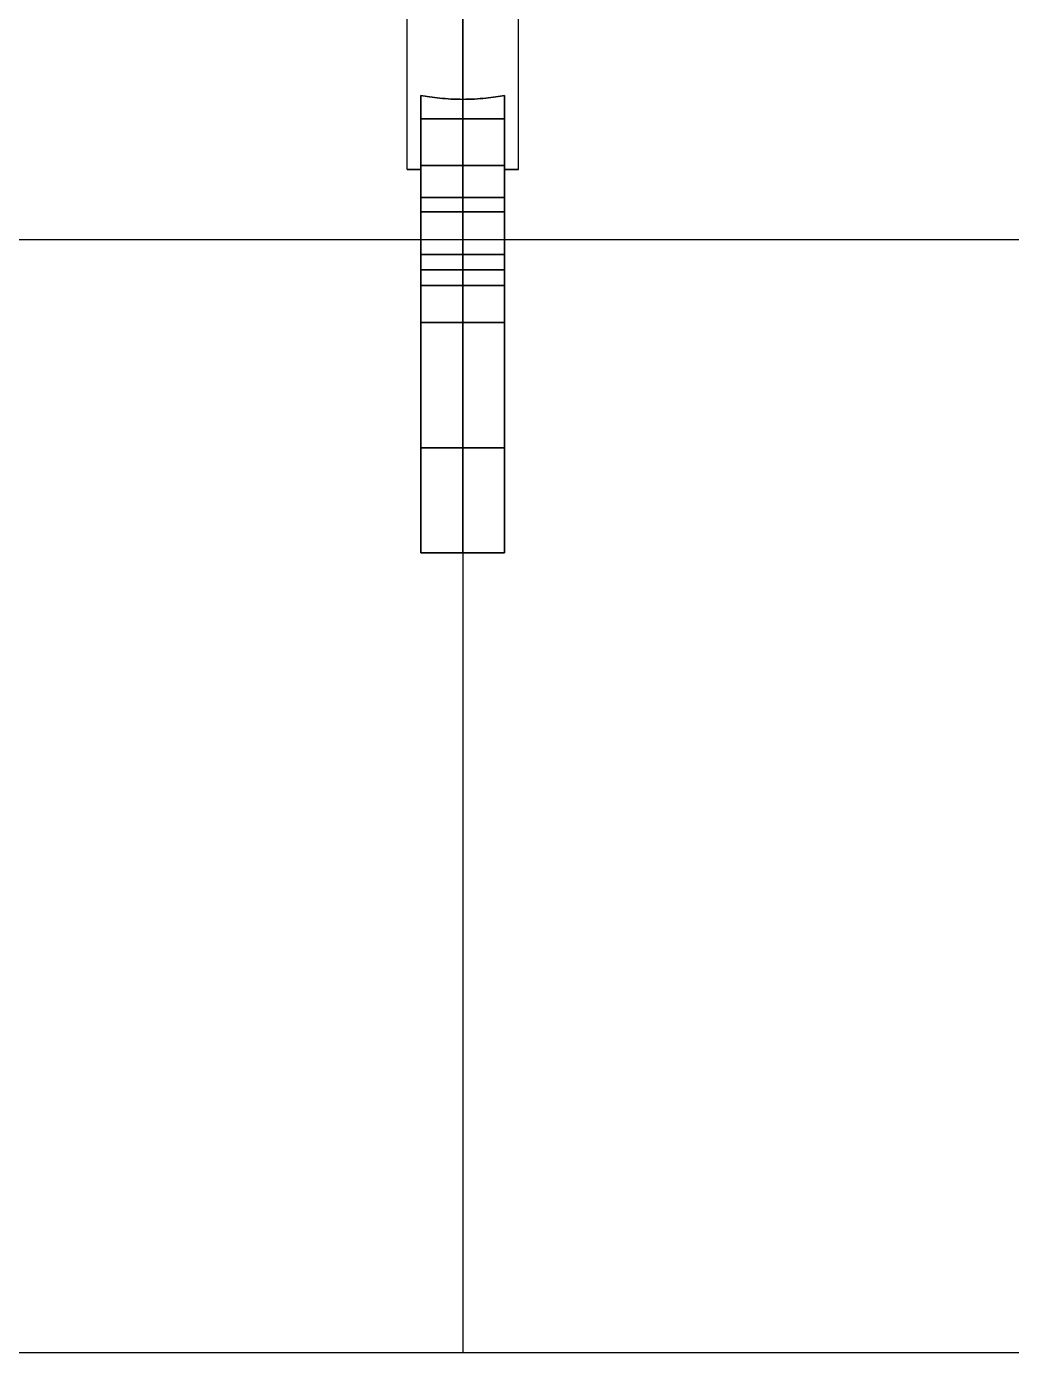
# Model space of a CAD drawing. Header units: millimetres. Extents: x -170 to 170, y -1654 to 210.
# Drawn here: x -31.3 to 39.4, y -173 to -77.7 of the extents above; entities that cross this region are included whole.
import ezdxf

# ---------------------------------------------------------------- set-up
doc = ezdxf.new("R2010")
doc.units = ezdxf.units.MM
doc.header["$MEASUREMENT"] = 0
doc.layers.add('V1', color=7, linetype='Continuous', true_color=0x000000)

msp = doc.modelspace()

# ---------------------------------------------------------------- linework, layer by layer
at = {"layer": 'V1'}
for p, q in [((0, -13.028, -15), (0, -173.028, -15)), ((0, -84.361, 375.753), (0, -91.036, 379.266)), ((0, -84.361, 134.247), (0, -91.036, 130.734)), ((-4, -88, 383.457), (-3, -88, 383.457)), ((-3, -88, 126.543), (-4, -88, 126.543)), ((-3, -87.698, 377.509), (3, -87.698, 377.509)), ((3, -87.698, 132.491), (-3, -87.698, 132.491)), ((-3, -90, 383.457), (-3, -88, 383.457)), ((-3, -90, 126.543), (-3, -88, 126.543)), ((3, -88, 383.457), (4, -88, 383.457)), ((3, -90, 383.457), (3, -88, 383.457)), ((4, -88, 126.543), (3, -88, 126.543)), ((3, -90, 126.543), (3, -88, 126.543)), ((-153, -93.028, -15), (153, -93.028, -15)), ((0, -94.097, 367.658), (0, -96.332, 374.862)), ((0, -94.097, 142.342), (0, -96.332, 135.138)), ((-3, -95.215, 371.26), (3, -95.215, 371.26)), ((3, -95.215, 138.74), (-3, -95.215, 138.74)), ((-3, -99, 366.915), (-3, -99, 374.457)), ((-3, -99, 392.457), (-3, -99, 400)), ((-3, -99, 143.085), (-3, -99, 135.543)), ((-3, -99, 117.543), (-3, -99, 110)), ((3, -99, 366.915), (3, -99, 374.457)), ((3, -99, 392.457), (3, -99, 400)), ((3, -99, 143.085), (3, -99, 135.543)), ((3, -99, 117.543), (3, -99, 110)), ((-3, -115.543, 383.457), (-3, -108, 383.457)), ((-3, -115.543, 126.543), (-3, -108, 126.543)), ((3, -115.543, 383.457), (3, -108, 383.457)), ((3, -115.543, 126.543), (3, -108, 126.543))]:
    msp.add_line(p, q, dxfattribs=at)
for points in [[(-4, -88, 383.457), (-4, -48.5, 383.457), (-4, -9, 383.457)], [(-4, -88, 126.543), (-4, -48.5, 126.543), (-4, -9, 126.543)], [(0, -82.948, 379.457), (0, -45.974, 379.457), (0, -9, 379.457)], [(0, -82.948, 387.457), (0, -45.974, 387.457), (0, -9, 387.457)], [(0, -82.948, 130.543), (0, -45.974, 130.543), (0, -9, 130.543)], [(0, -82.948, 122.543), (0, -45.974, 122.543), (0, -9, 122.543)], [(4, -88, 383.457), (4, -48.5, 383.457), (4, -9, 383.457)], [(4, -88, 126.543), (4, -48.5, 126.543), (4, -9, 126.543)], [(0, -13.028), (0, -93.028), (0, -173.028)], [(-3, -82.67, 380.812), (-3, -85.335, 380.812), (-3, -88, 380.812)], [(-3, -88, 386.103), (-3, -85.335, 386.103), (-3, -82.67, 386.103)], [(-3, -82.67, 129.188), (-3, -85.335, 129.188), (-3, -88, 129.188)], [(-3, -88, 123.897), (-3, -85.335, 123.897), (-3, -82.67, 123.897)], [(3, -82.67, 380.812), (3, -85.335, 380.812), (3, -88, 380.812)], [(3, -88, 386.103), (3, -85.335, 386.103), (3, -82.67, 386.103)], [(3, -82.67, 129.188), (3, -85.335, 129.188), (3, -88, 129.188)], [(3, -88, 123.897), (3, -85.335, 123.897), (3, -82.67, 123.897)], [(-3, -84.361, 375.753), (0, -84.361, 375.753), (3, -84.361, 375.753)], [(-3, -91.036, 379.266), (-3, -87.698, 377.509), (-3, -84.361, 375.753)], [(-3, -84.361, 134.247), (-3, -87.698, 132.491), (-3, -91.036, 130.734)], [(3, -84.361, 134.247), (0, -84.361, 134.247), (-3, -84.361, 134.247)], [(3, -84.361, 375.753), (3, -87.698, 377.509), (3, -91.036, 379.266)], [(3, -91.036, 130.734), (3, -87.698, 132.491), (3, -84.361, 134.247)], [(-3, -88, 386.103), (-3, -88, 383.457), (-3, -88, 380.812)], [(-3, -88, 123.897), (-3, -88, 126.543), (-3, -88, 129.188)], [(3, -88, 386.103), (3, -88, 383.457), (3, -88, 380.812)], [(3, -88, 123.897), (3, -88, 126.543), (3, -88, 129.188)], [(3, -90, 383.457), (0, -90, 383.457), (-3, -90, 383.457)], [(-3, -90, 126.543), (0, -90, 126.543), (3, -90, 126.543)], [(3, -91.036, 379.266), (0, -91.036, 379.266), (-3, -91.036, 379.266)], [(-3, -91.036, 130.734), (0, -91.036, 130.734), (3, -91.036, 130.734)], [(-153, -93.028), (0, -93.028), (153, -93.028)], [(-3, -94.097, 367.658), (0, -94.097, 367.658), (3, -94.097, 367.658)], [(-3, -96.332, 374.862), (-3, -95.215, 371.26), (-3, -94.097, 367.658)], [(-3, -94.097, 142.342), (-3, -95.215, 138.74), (-3, -96.332, 135.138)], [(3, -94.097, 142.342), (0, -94.097, 142.342), (-3, -94.097, 142.342)], [(3, -94.097, 367.658), (3, -95.215, 371.26), (3, -96.332, 374.862)], [(3, -96.332, 135.138), (3, -95.215, 138.74), (3, -94.097, 142.342)], [(3, -96.332, 374.862), (0, -96.332, 374.862), (-3, -96.332, 374.862)], [(-3, -96.332, 135.138), (0, -96.332, 135.138), (3, -96.332, 135.138)], [(3, -99, 400), (0, -99, 400), (-3, -99, 400)], [(3, -99, 392.457), (0, -99, 392.457), (-3, -99, 392.457)], [(3, -99, 366.915), (0, -99, 366.915), (-3, -99, 366.915)], [(3, -99, 374.457), (0, -99, 374.457), (-3, -99, 374.457)], [(-3, -99, 110), (0, -99, 110), (3, -99, 110)], [(-3, -99, 117.543), (0, -99, 117.543), (3, -99, 117.543)], [(-3, -99, 143.085), (0, -99, 143.085), (3, -99, 143.085)], [(-3, -99, 135.543), (0, -99, 135.543), (3, -99, 135.543)], [(3, -108, 383.457), (0, -108, 383.457), (-3, -108, 383.457)], [(-3, -108, 126.543), (0, -108, 126.543), (3, -108, 126.543)], [(3, -115.543, 383.457), (0, -115.543, 383.457), (-3, -115.543, 383.457)], [(-3, -115.543, 126.543), (0, -115.543, 126.543), (3, -115.543, 126.543)], [(-75.577, -173.028, -15), (0, -173.028, -15), (75.577, -173.028, -15)], [(-75.577, -173.028), (0, -173.028), (75.577, -173.028)], [(-75.577, -173.028, -7.5), (0, -173.028, -7.5), (75.577, -173.028, -7.5)], [(0, -173.028, -15), (0, -173.028, -7.5), (0, -173.028)]]:
    msp.add_open_spline(points, degree=2, dxfattribs=at)
for points, weights in [([(-3, -99, 400), (-3, -84.922, 400), (-3, -82.67, 386.103)], [1, 0.739369436508, 0.942582255266]), ([(-3, -82.67, 380.812), (-3, -83.103, 378.144), (-3, -84.361, 375.753)], [0.942582255266, 0.895345741635, 0.873171753828]), ([(-3, -99, 110), (-3, -84.922, 110), (-3, -82.67, 123.897)], [1, 0.73936991801, 0.942581504416]), ([(-3, -82.67, 129.188), (-3, -83.103, 131.856), (-3, -84.361, 134.247)], [0.942581504416, 0.895345565401, 0.873171753828]), ([(3, -99, 400), (3, -84.922, 400), (3, -82.67, 386.103)], [1, 0.73936991801, 0.942581504416]), ([(3, -82.67, 380.812), (3, -83.103, 378.144), (3, -84.361, 375.753)], [0.942581504416, 0.895345565401, 0.873171753828]), ([(3, -99, 110), (3, -84.922, 110), (3, -82.67, 123.897)], [1, 0.739369436508, 0.942582255266]), ([(3, -82.67, 129.188), (3, -83.103, 131.856), (3, -84.361, 134.247)], [0.942582255266, 0.895345741635, 0.873171753828]), ([(0, -82.948, 379.457), (0, -83.431, 377.52), (0, -84.361, 375.753)], [0.919230979497, 0.889448888856, 0.873171753828]), ([(0, -99, 400), (0, -86.074, 400), (0, -82.948, 387.457)], [1, 0.755480661412, 0.919230979497]), ([(0, -82.948, 130.543), (0, -83.431, 132.48), (0, -84.361, 134.247)], [0.919230979497, 0.889448888856, 0.873171753828]), ([(0, -99, 110), (0, -86.074, 110), (0, -82.948, 122.543)], [1, 0.755480661412, 0.919230979497]), ([(-4, -88, 126.543), (-4, -88, 128.054), (-3, -88, 129.188)], [1, 0.864633348991, 0.854391685714]), ([(-3, -88, 123.897), (-4, -88, 125.031), (-4, -88, 126.543)], [0.854391685714, 0.864633348991, 1]), ([(4, -88, 383.457), (4, -88, 381.946), (3, -88, 380.812)], [1, 0.864633348991, 0.854391685714]), ([(3, -88, 386.103), (4, -88, 384.969), (4, -88, 383.457)], [0.854391685714, 0.864633348991, 1])]:
    msp.add_rational_spline(points, weights, degree=2, dxfattribs=at)
for points, knots in [([(3, -82.67, 380.812), (2.626, -82.739, 380.388), (2.166, -82.811, 380.047), (1.392, -82.89, 379.697), (1.122, -82.912, 379.608), (0.567, -82.941, 379.488), (0.284, -82.948, 379.457), (0, -82.948, 379.457), (-0.284, -82.948, 379.457), (-0.567, -82.941, 379.488), (-1.122, -82.912, 379.608), (-1.392, -82.89, 379.697), (-2.166, -82.811, 380.047), (-2.626, -82.739, 380.388), (-3, -82.67, 380.812)], [0, 0, 0, 0, 1.712371, 1.712371, 2.567117, 2.567117, 3.422051, 3.422051, 3.422051, 4.276999, 4.276999, 5.131758, 5.131758, 6.844157, 6.844157, 6.844157, 6.844157]), ([(-3, -82.67, 386.103), (-2.626, -82.739, 386.527), (-2.166, -82.811, 386.867), (-1.392, -82.89, 387.218), (-1.122, -82.912, 387.307), (-0.567, -82.941, 387.427), (-0.284, -82.948, 387.457), (0, -82.948, 387.457), (0.284, -82.948, 387.457), (0.567, -82.941, 387.427), (1.122, -82.912, 387.307), (1.392, -82.89, 387.218), (2.166, -82.811, 386.868), (2.626, -82.739, 386.527), (3, -82.67, 386.103)], [0, 0, 0, 0, 1.712399, 1.712399, 2.567158, 2.567158, 3.422106, 3.422106, 3.422106, 4.27704, 4.27704, 5.131785, 5.131785, 6.844157, 6.844157, 6.844157, 6.844157]), ([(-3, -82.67, 129.188), (-2.626, -82.739, 129.612), (-2.166, -82.811, 129.953), (-1.392, -82.89, 130.303), (-1.122, -82.912, 130.392), (-0.567, -82.941, 130.512), (-0.284, -82.948, 130.543), (0, -82.948, 130.543), (0.284, -82.948, 130.543), (0.567, -82.941, 130.512), (1.122, -82.912, 130.392), (1.392, -82.89, 130.303), (2.166, -82.811, 129.953), (2.626, -82.739, 129.612), (3, -82.67, 129.188)], [0, 0, 0, 0, 1.712371, 1.712371, 2.567117, 2.567117, 3.422051, 3.422051, 3.422051, 4.276999, 4.276999, 5.131758, 5.131758, 6.844157, 6.844157, 6.844157, 6.844157]), ([(3, -82.67, 123.897), (2.626, -82.739, 123.473), (2.166, -82.811, 123.133), (1.392, -82.89, 122.782), (1.122, -82.912, 122.693), (0.567, -82.941, 122.573), (0.284, -82.948, 122.543), (0, -82.948, 122.543), (-0.284, -82.948, 122.543), (-0.567, -82.941, 122.573), (-1.122, -82.912, 122.693), (-1.392, -82.89, 122.782), (-2.166, -82.811, 123.132), (-2.626, -82.739, 123.473), (-3, -82.67, 123.897)], [0, 0, 0, 0, 1.712399, 1.712399, 2.567158, 2.567158, 3.422106, 3.422106, 3.422106, 4.27704, 4.27704, 5.131785, 5.131785, 6.844157, 6.844157, 6.844157, 6.844157])]:
    msp.add_open_spline(points, degree=3, knots=knots, dxfattribs=at)
for points, weights, knots in [([(-3, -88, 380.812), (-4, -88, 381.946), (-4, -88, 383.457), (-4, -88, 384.969), (-3, -88, 386.103)], [0.854392045236, 0.864635724681, 1, 0.864635724681, 0.854392045236], [9.662518, 9.662518, 9.662518, 12.566371, 12.566371, 15.470224, 15.470224, 15.470224]), ([(3, -88, 129.188), (4, -88, 128.054), (4, -88, 126.543), (4, -88, 125.031), (3, -88, 123.897)], [0.854392045236, 0.864635724681, 1, 0.864635724681, 0.854392045236], [9.662518, 9.662518, 9.662518, 12.566371, 12.566371, 15.470224, 15.470224, 15.470224]), ([(-3, -91.036, 379.266), (-3, -90, 381.234), (-3, -90, 383.457), (-3, -90, 392.457), (-3, -99, 392.457)], [0.873171753828, 0.90715416277, 1, 0.707106781187, 1], [141.869805, 141.869805, 141.869805, 146.351223, 146.351223, 160.48839, 160.48839, 160.48839]), ([(-3, -91.036, 130.734), (-3, -90, 128.766), (-3, -90, 126.543), (-3, -90, 117.543), (-3, -99, 117.543)], [0.873171753828, 0.90715416277, 1, 0.707106781187, 1], [141.869805, 141.869805, 141.869805, 146.351223, 146.351223, 160.48839, 160.48839, 160.48839]), ([(0, -91.036, 379.266), (0, -90, 381.234), (0, -90, 383.457), (0, -90, 392.457), (0, -99, 392.457)], [0.873171753828, 0.90715416277, 1, 0.707106781187, 1], [141.869805, 141.869805, 141.869805, 146.351223, 146.351223, 160.48839, 160.48839, 160.48839]), ([(0, -91.036, 130.734), (0, -90, 128.766), (0, -90, 126.543), (0, -90, 117.543), (0, -99, 117.543)], [0.873171753828, 0.90715416277, 1, 0.707106781187, 1], [141.869805, 141.869805, 141.869805, 146.351223, 146.351223, 160.48839, 160.48839, 160.48839]), ([(3, -91.036, 379.266), (3, -90, 381.234), (3, -90, 383.457), (3, -90, 392.457), (3, -99, 392.457)], [0.873171753828, 0.90715416277, 1, 0.707106781187, 1], [141.869805, 141.869805, 141.869805, 146.351223, 146.351223, 160.48839, 160.48839, 160.48839]), ([(3, -91.036, 130.734), (3, -90, 128.766), (3, -90, 126.543), (3, -90, 117.543), (3, -99, 117.543)], [0.873171753828, 0.90715416277, 1, 0.707106781187, 1], [141.869805, 141.869805, 141.869805, 146.351223, 146.351223, 160.48839, 160.48839, 160.48839]), ([(-3, -94.097, 367.658), (-3, -96.492, 366.915), (-3, -99, 366.915), (-3, -115.543, 366.915), (-3, -115.543, 383.457), (-3, -115.543, 400), (-3, -99, 400)], [0.905666230458, 0.940913271001, 1, 0.707106781187, 1, 0.707106781187, 1], [46.727799, 46.727799, 46.727799, 51.969861, 51.969861, 77.954792, 77.954792, 103.939722, 103.939722, 103.939722]), ([(-3, -94.097, 142.342), (-3, -96.492, 143.085), (-3, -99, 143.085), (-3, -115.543, 143.085), (-3, -115.543, 126.543), (-3, -115.543, 110), (-3, -99, 110)], [0.905666230458, 0.940913271001, 1, 0.707106781187, 1, 0.707106781187, 1], [46.727799, 46.727799, 46.727799, 51.969861, 51.969861, 77.954792, 77.954792, 103.939722, 103.939722, 103.939722]), ([(0, -94.097, 367.658), (0, -96.492, 366.915), (0, -99, 366.915), (0, -115.543, 366.915), (0, -115.543, 383.457), (0, -115.543, 400), (0, -99, 400)], [0.905666230458, 0.940913271001, 1, 0.707106781187, 1, 0.707106781187, 1], [46.727799, 46.727799, 46.727799, 51.969861, 51.969861, 77.954792, 77.954792, 103.939722, 103.939722, 103.939722]), ([(0, -94.097, 142.342), (0, -96.492, 143.085), (0, -99, 143.085), (0, -115.543, 143.085), (0, -115.543, 126.543), (0, -115.543, 110), (0, -99, 110)], [0.905666230458, 0.940913271001, 1, 0.707106781187, 1, 0.707106781187, 1], [46.727799, 46.727799, 46.727799, 51.969861, 51.969861, 77.954792, 77.954792, 103.939722, 103.939722, 103.939722]), ([(3, -94.097, 367.658), (3, -96.492, 366.915), (3, -99, 366.915), (3, -115.543, 366.915), (3, -115.543, 383.457), (3, -115.543, 400), (3, -99, 400)], [0.905666230458, 0.940913271001, 1, 0.707106781187, 1, 0.707106781187, 1], [46.727799, 46.727799, 46.727799, 51.969861, 51.969861, 77.954792, 77.954792, 103.939722, 103.939722, 103.939722]), ([(3, -94.097, 142.342), (3, -96.492, 143.085), (3, -99, 143.085), (3, -115.543, 143.085), (3, -115.543, 126.543), (3, -115.543, 110), (3, -99, 110)], [0.905666230458, 0.940913271001, 1, 0.707106781187, 1, 0.707106781187, 1], [46.727799, 46.727799, 46.727799, 51.969861, 51.969861, 77.954792, 77.954792, 103.939722, 103.939722, 103.939722]), ([(-3, -99, 392.457), (-3, -108, 392.457), (-3, -108, 383.457), (-3, -108, 374.457), (-3, -99, 374.457), (-3, -97.636, 374.457), (-3, -96.332, 374.862)], [1, 0.707106781187, 1, 0.707106781187, 1, 0.940913271001, 0.905666230458], [103.939722, 103.939722, 103.939722, 118.076889, 118.076889, 132.214056, 132.214056, 135.066013, 135.066013, 135.066013]), ([(-3, -99, 117.543), (-3, -108, 117.543), (-3, -108, 126.543), (-3, -108, 135.543), (-3, -99, 135.543), (-3, -97.636, 135.543), (-3, -96.332, 135.138)], [1, 0.707106781187, 1, 0.707106781187, 1, 0.940913271001, 0.905666230458], [103.939722, 103.939722, 103.939722, 118.076889, 118.076889, 132.214056, 132.214056, 135.066013, 135.066013, 135.066013]), ([(0, -99, 392.457), (0, -108, 392.457), (0, -108, 383.457), (0, -108, 374.457), (0, -99, 374.457), (0, -97.636, 374.457), (0, -96.332, 374.862)], [1, 0.707106781187, 1, 0.707106781187, 1, 0.940913271001, 0.905666230458], [103.939722, 103.939722, 103.939722, 118.076889, 118.076889, 132.214056, 132.214056, 135.066013, 135.066013, 135.066013]), ([(0, -99, 117.543), (0, -108, 117.543), (0, -108, 126.543), (0, -108, 135.543), (0, -99, 135.543), (0, -97.636, 135.543), (0, -96.332, 135.138)], [1, 0.707106781187, 1, 0.707106781187, 1, 0.940913271001, 0.905666230458], [103.939722, 103.939722, 103.939722, 118.076889, 118.076889, 132.214056, 132.214056, 135.066013, 135.066013, 135.066013]), ([(3, -99, 392.457), (3, -108, 392.457), (3, -108, 383.457), (3, -108, 374.457), (3, -99, 374.457), (3, -97.636, 374.457), (3, -96.332, 374.862)], [1, 0.707106781187, 1, 0.707106781187, 1, 0.940913271001, 0.905666230458], [103.939722, 103.939722, 103.939722, 118.076889, 118.076889, 132.214056, 132.214056, 135.066013, 135.066013, 135.066013]), ([(3, -99, 117.543), (3, -108, 117.543), (3, -108, 126.543), (3, -108, 135.543), (3, -99, 135.543), (3, -97.636, 135.543), (3, -96.332, 135.138)], [1, 0.707106781187, 1, 0.707106781187, 1, 0.940913271001, 0.905666230458], [103.939722, 103.939722, 103.939722, 118.076889, 118.076889, 132.214056, 132.214056, 135.066013, 135.066013, 135.066013])]:
    msp.add_rational_spline(points, weights, degree=2, knots=knots, dxfattribs=at)

doc.saveas('drawing.dxf')
